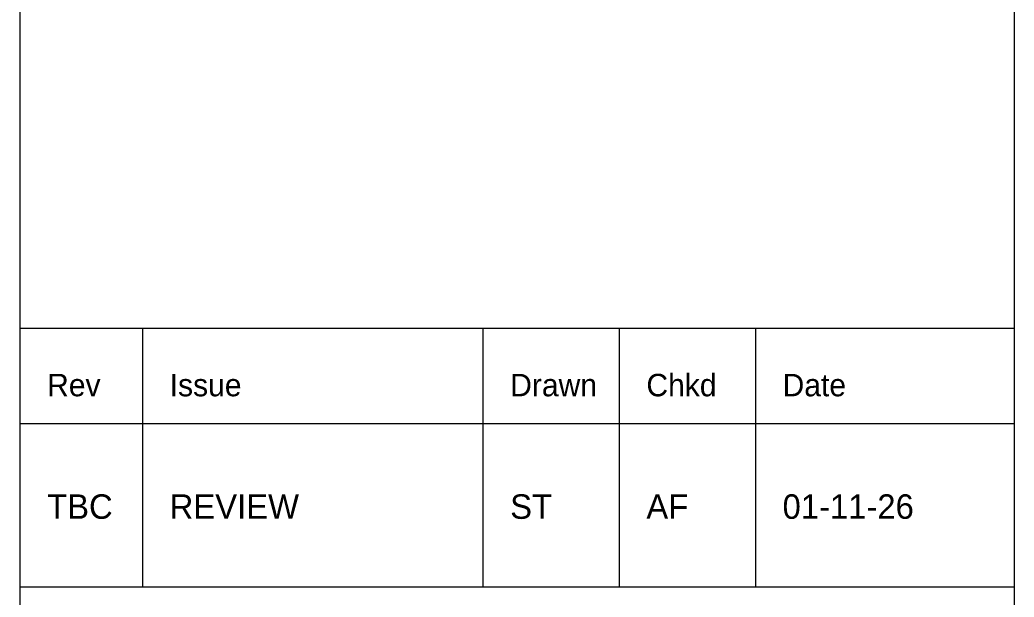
# Paper-space layout '04 Roof Support Layout' of a CAD drawing. Header units: millimetres. Extents: x 5 to 415, y 7 to 290.
# Drawn here: x 342 to 415, y 111.2 to 153.7 of the extents above; entities that cross this region are included whole.
import ezdxf

# ---------------------------------------------------------------- set-up
doc = ezdxf.new("R2010")
doc.units = ezdxf.units.MM
doc.layers.add('SHEET', color=7, linetype='Continuous')
doc.layers.add('TEXT', color=7, linetype='Continuous')

# ---------------------------------------------------------------- blocks, each defined once
blk = doc.blocks.new('SHEET_04')
at = {"layer": 'SHEET', "lineweight": 18}
for p, q in [((342, 290), (342, 7)), ((415, 290), (415, 7)), ((342, 131), (415, 131)), ((351, 131), (351, 112)), ((376, 131), (376, 112)), ((386, 131), (386, 112)), ((396, 131), (396, 112)), ((342, 124), (415, 124)), ((342, 112), (415, 112))]:
    blk.add_line(p, q, dxfattribs=at)
at = {"layer": 'TEXT'}
for s, height, p in [('Rev', 1.65, (344, 126)), ('Issue', 1.65, (353, 126)), ('Drawn', 1.65, (378, 126)), ('Chkd', 1.65, (388, 126)), ('Date', 1.65, (398, 126)), ('TBC', 1.8, (344, 117)), ('REVIEW', 1.8, (353, 117)), ('ST', 1.8, (378, 117)), ('AF', 1.8, (388, 117)), ('01-11-26', 1.8, (398, 117))]:
    blk.add_text(s, height=height, dxfattribs=at).set_placement(p)

psp = doc.layouts.new('04 Roof Support Layout')

# ---------------------------------------------------------------- block references
psp.add_blockref('SHEET_04', (0, 0))

doc.saveas('drawing.dxf')
